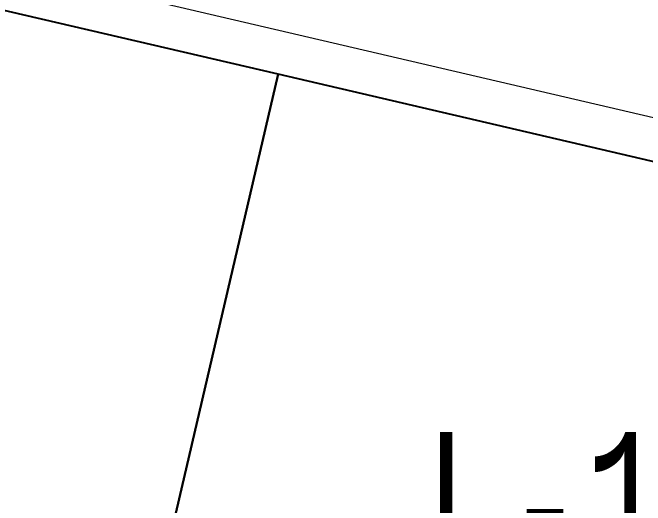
# Model space of a CAD drawing. Header units: millimetres. Extents: x 474016 to 477875, y 2288607 to 2292200.
# Drawn here: x 474145.19 to 474167.33, y 2288962.41 to 2288979.64 of the extents above; entities that cross this region are included whole.
import ezdxf
from ezdxf.enums import TextEntityAlignment as Align

# ---------------------------------------------------------------- set-up
doc = ezdxf.new("R2010")
doc.units = ezdxf.units.MM
doc.header["$LTSCALE"] = 50
doc.layers.add('BANQUETA', color=251, linetype='Continuous', lineweight=5)
doc.layers.add('LOTES', color=6, linetype='Continuous', lineweight=15)
doc.layers.add('CVL_LOTIF', color=1, linetype='Continuous')
doc.layers.add('MZ Y LT', color=7, linetype='Continuous', lineweight=13, true_color=0x0d2bf2)
doc.styles.add('MONOTXT4', font='MONOTXT4.shx', dxfattribs={"width": 0.55})

msp = doc.modelspace()

# ---------------------------------------------------------------- linework, layer by layer
at = {"layer": 'BANQUETA'}
msp.add_lwpolyline([(474045.401, 2288950.027), (474167.139, 2288921.657, 0.414214), (474169.54, 2288923.151), (474180.662, 2288970.872, 0.414214), (474179.168, 2288973.274), (474057.43, 2289001.644)], format="xyb", dxfattribs=at)
at = {"layer": 'CVL_LOTIF'}
for points in [[(474154.48, 2288977.487), (474130.132, 2288983.161), (474124.458, 2288958.813), (474136.632, 2288955.976), (474148.806, 2288953.139)], [(474178.827, 2288971.813), (474154.48, 2288977.487), (474148.806, 2288953.139), (474173.153, 2288947.465)]]:
    msp.add_lwpolyline(points, close=True, dxfattribs=at)
at = {"layer": 'LOTES'}
msp.add_line((474148.806, 2288953.139), (474154.48, 2288977.487), dxfattribs=at)

# ---------------------------------------------------------------- texts
at = {"layer": 'MZ Y LT', "lineweight": 13, "style": 'MONOTXT4', "width": 0.65}
msp.add_text('L-1', height=5, dxfattribs=at).set_placement((474163.817, 2288962.476), align=Align.MIDDLE)

doc.saveas('drawing.dxf')
